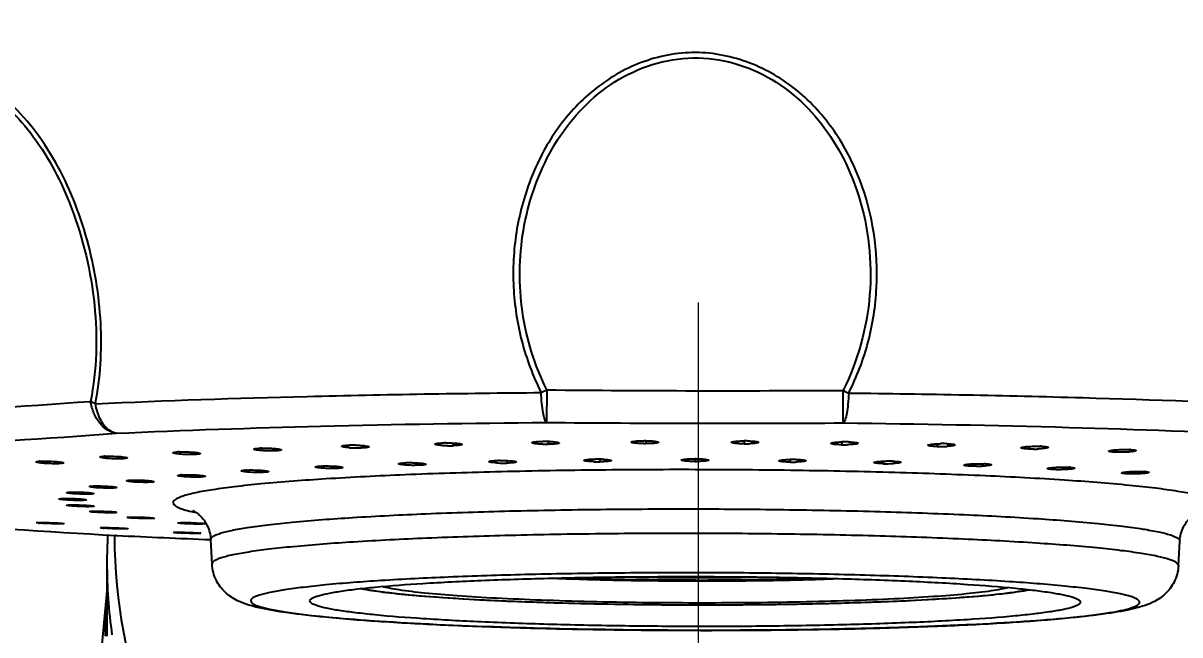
# Model space of a CAD drawing. Extents: x 0 to 1128, y 0 to 827.
# Drawn here: x 230.8 to 260.53, y 566.58 to 582.3 of the extents above; entities that cross this region are included whole.
import ezdxf

# ---------------------------------------------------------------- set-up
doc = ezdxf.new("R2010")
doc.units = 0
doc.header["$LTSCALE"] = 10
doc.header["$MEASUREMENT"] = 0
doc.header["$PDMODE"] = 3
doc.header["$PDSIZE"] = -10
doc.linetypes.add('CENTER2', pattern=[28.575, 19.05, -3.175, 3.175, -3.175])
doc.layers.get('0').update_dxf_attribs({"linetype": 'CONTINUOUS'})
doc.layers.get('DEFPOINTS').update_dxf_attribs({"linetype": 'CONTINUOUS'})
doc.layers.add('Cneter', color=1, linetype='CENTER2', lineweight=13)
doc.layers.add('DEF_LAYER_ASSEM_MEMBER', color=7, linetype='CONTINUOUS')
doc.styles.add('Daelim Dimension', font='')
doc.styles.get('Daelim Dimension').set_extended_font_data('나눔고딕')
doc.dimstyles.new('DEFAULT', dxfattribs={"dimscale": 2, "dimtxt": 2, "dimasz": 2, "dimexe": 0, "dimexo": 2, "dimgap": 1, "dimtad": 1, "dimdec": 0, "dimzin": 9, "dimdsep": 46, "dimtxsty": 'Daelim Dimension', "dimcen": 0.5, "dimclrd": 5, "dimclre": 5, "dimclrt": 256, "dimadec": 1, "dimazin": 0, "dimtfac": 1, "dimtdec": 0, "dimtix": 1, "dimtmove": 0, "dimatfit": 3, "dimfxl": 1, "dimtolj": 1, "dimtzin": 1, "dimlwd": 9, "dimlwe": 9, "dimarcsym": 0})

# ---------------------------------------------------------------- blocks, each defined once
blk = doc.blocks.new('*D2')
at = {"color": 5, "lineweight": 9, "ltscale": 0.5, "transparency": 16777216}
for p, q in [((244.251, 627.328), (150.64, 627.328)), ((150.64, 623.328), (150.64, 342.467)), ((217.481, 338.467), (150.64, 338.467))]:
    blk.add_line(p, q, dxfattribs=at)
at = {"color": 5, "ltscale": 0.5, "transparency": 16777216}
for points in [[(149.974, 623.328), (151.307, 623.328), (150.64, 627.328)], [(149.974, 342.467), (151.307, 342.467), (150.64, 338.467)]]:
    blk.add_solid(points, dxfattribs=at)
at = {"layer": 'DEFPOINTS', "color": 0, "ltscale": 0.5, "transparency": 16777216}
for p in [(248.251, 627.328), (150.64, 338.467), (221.481, 338.467)]:
    blk.add_point(p, dxfattribs=at)
at = {"color": 7, "ltscale": 0.5, "transparency": 16777216, "insert": (143.197, 482.897), "char_height": 10, "attachment_point": 5, "rotation": 90, "style": 'Daelim Dimension'}
blk.add_mtext('\\A1;289', dxfattribs=at)

msp = doc.modelspace()

# ---------------------------------------------------------------- linework, layer by layer
at = {"layer": 'Cneter', "lineweight": 5, "ltscale": 0.5}
msp.add_open_spline([(248.159, 558.124), (248.159, 563.124), (248.159, 575.117)], degree=1, knots=[0, 0, 0.294233, 1, 1], dxfattribs=at)
at = {"layer": 'DEF_LAYER_ASSEM_MEMBER', "color": 9, "linetype": 'Continuous'}
for p, q in [((244.257, 572.872), (244.248, 572.035)), ((243.235, 571.054), (243.232, 570.991)), ((245.621, 571.09), (245.619, 571.024)), ((248.068, 571.101), (248.067, 571.032)), ((250.514, 571.083), (250.516, 571.016)), ((237.009, 570.796), (237.003, 570.753)), ((238.876, 570.905), (238.87, 570.854)), ((240.968, 570.991), (240.963, 570.933)), ((252.901, 571.038), (252.904, 570.975)), ((255.169, 570.968), (255.173, 570.91)), ((257.262, 570.874), (257.268, 570.823)), ((259.131, 570.76), (259.136, 570.717)), ((234.13, 570.518), (234.127, 570.501)), ((235.413, 570.659), (235.41, 570.635)), ((233.19, 570.366), (233.189, 570.356)), ((232.526, 569.75), (232.528, 569.74)), ((233.509, 569.599), (233.511, 569.584)), ((234.849, 569.461), (234.852, 569.44)), ((233.188, 569.131), (233.211, 569.13)), ((233.188, 569.13), (233.211, 569.13)), ((233.211, 569.13), (233.194, 569.13)), ((235.622, 569.024), (235.622, 569.026)), ((260.525, 568.986), (260.525, 568.982)), ((235.654, 568.398), (235.654, 568.396)), ((260.491, 568.354), (260.491, 568.357)), ((247.862, 567.348), (248.076, 567.348)), ((248.076, 567.348), (248.291, 567.347))]:
    msp.add_line(p, q, dxfattribs=at)
at = {"layer": 'DEF_LAYER_ASSEM_MEMBER', "color": 7, "linetype": 'Continuous'}
for p, q in [((237.276, 571.363), (237.27, 571.305)), ((239.492, 571.445), (239.487, 571.38)), ((241.843, 571.506), (241.839, 571.437)), ((244.293, 571.546), (244.29, 571.473)), ((246.801, 571.565), (246.8, 571.49)), ((249.33, 571.559), (249.331, 571.486)), ((251.839, 571.534), (251.841, 571.461)), ((254.289, 571.485), (254.293, 571.416)), ((256.641, 571.416), (256.646, 571.352)), ((233.386, 571.146), (233.38, 571.103)), ((235.23, 571.263), (235.224, 571.212)), ((258.858, 571.328), (258.864, 571.269)), ((231.773, 571.014), (231.768, 570.979)), ((231.921, 570.23), (231.925, 570.234)), ((232.506, 570.386), (232.523, 570.394)), ((232.523, 570.394), (232.531, 570.396)), ((232.621, 570.206), (232.617, 570.202)), ((233.206, 570.363), (233.189, 570.356)), ((231.725, 570.068), (231.725, 570.068)), ((231.924, 569.904), (231.924, 569.905)), ((232.425, 570.044), (232.425, 570.044)), ((232.619, 569.885), (232.623, 569.881)), ((232.518, 569.742), (232.511, 569.746)), ((233.193, 569.729), (233.21, 569.723)), ((233.496, 569.586), (233.473, 569.593)), ((233.511, 569.584), (233.496, 569.586)), ((231.211, 569.468), (231.213, 569.448)), ((232.88, 569.338), (232.883, 569.315)), ((232.972, 569.126), (232.973, 569.149)), ((233.154, 569.111), (233.154, 569.13)), ((233.21, 569.129), (233.194, 569.13)), ((235.654, 568.396), (235.622, 569.024)), ((260.491, 568.354), (260.525, 568.982)), ((232.954, 568.427), (232.954, 566.546)), ((232.954, 567.704), (232.172, 559.345)), ((257.971, 567.416), (257.971, 567.415))]:
    msp.add_line(p, q, dxfattribs=at)
at = {"layer": 'DEF_LAYER_ASSEM_MEMBER', "color": 9, "linetype": 'Continuous'}
for centre, radius, start, end in [((241.225, 579.085), 6.914, 294.6808, 296.0147), ((248.835, 1042.78), 469.93, 269.44183, 269.90603), ((248.835, 1042.779), 469.929, 269.90603, 270.37024), ((254.914, 579.043), 6.891, 243.7995, 245.138), ((215.032, 806.816), 234.892, 272.95759, 274.27296), ((248.836, 1042.923), 470.91, 269.44183, 270.37023), ((215.669, 806.233), 235.13, 272.9569, 274.27365), ((236.189, 574.198), 4.579, 256.63, 257.5242), ((246.814, 814.827), 246.074, 265.57134, 266.82572), ((244.625, 802.712), 233.861, 267.20241, 267.79256), ((246.403, 568.428), 13.449, 180.0047, 187.9176), ((248.305, 705.185), 137.837, 269.99433, 270.32131), ((248.321, 702.253), 134.905, 270.32133, 270.50686), ((248.358, 698.183), 130.835, 270.50645, 270.85194), ((248.45, 691.715), 124.367, 270.85423, 271.03003), ((248.577, 684.687), 117.338, 271.02927, 271.4226), ((248.792, 675.684), 108.332, 271.42736, 271.54899)]:
    msp.add_arc(centre, radius, start, end, dxfattribs=at)
at = {"layer": 'DEF_LAYER_ASSEM_MEMBER', "color": 7, "linetype": 'Continuous'}
for centre, radius, start, end in [((236.985, 569.069), 2.306, 91.4517, 92.2453), ((239.369, 574.016), 2.636, 265.9254, 266.7064), ((239.266, 568.755), 2.698, 90.9203, 91.6412), ((239.399, 574.571), 3.192, 266.7283, 269.1937), ((239.273, 568.214), 3.238, 88.5837, 90.8903), ((239.403, 574.393), 3.015, 269.077, 271.5997), ((241.759, 574.203), 2.767, 266.1795, 267.827), ((241.681, 568.506), 3.005, 90.4288, 91.1039), ((241.777, 574.627), 3.19, 267.7942, 268.6873), ((241.779, 574.648), 3.212, 268.6554, 271.0781), ((244.255, 574.714), 3.241, 268.1926, 270.6104), ((244.193, 568.347), 3.201, 89.9586, 90.6085), ((244.194, 568.358), 3.19, 87.6255, 89.9794), ((246.793, 574.748), 3.258, 269.3252, 270.1325), ((246.764, 568.295), 3.27, 89.4941, 90.1361), ((246.764, 568.359), 3.206, 89.3151, 89.4902), ((249.356, 568.305), 3.256, 89.6774, 90.4756), ((249.349, 574.748), 3.263, 269.6793, 270.4737), ((249.356, 568.355), 3.206, 89.0206, 89.6712), ((249.349, 574.724), 3.239, 270.4699, 271.1247), ((249.355, 574.469), 2.984, 271.1165, 272.0397), ((251.927, 568.287), 3.249, 89.2026, 91.527), ((251.887, 574.706), 3.245, 269.203, 271.5221), ((251.93, 568.521), 3.015, 88.5225, 89.1991), ((254.364, 574.623), 3.208, 268.7333, 271.0612), ((254.438, 568.276), 3.214, 88.7322, 91.1907), ((254.368, 574.527), 3.112, 271.0151, 272.6765), ((254.447, 568.777), 2.713, 87.9811, 88.7041), ((254.388, 574.093), 2.677, 272.6879, 273.3909), ((256.743, 574.597), 3.247, 270.5408, 272.8503), ((256.869, 569.097), 2.326, 87.3716, 88.1677), ((232.964, 569.758), 1.409, 92.7448, 93.8219), ((234.873, 569.415), 1.864, 92.0477, 92.9528), ((243.078, 567.779), 3.279, 90.4859, 91.1049), ((245.54, 567.559), 3.533, 89.8982, 90.4896), ((245.542, 567.652), 3.44, 87.7474, 89.9255), ((248.061, 567.539), 3.562, 89.3151, 89.9041), ((250.583, 567.514), 3.569, 89.3226, 91.0972), ((250.585, 567.722), 3.362, 88.7074, 89.3188), ((259.159, 569.449), 1.889, 86.6579, 87.5652), ((231.286, 570.061), 0.979, 93.6006, 94.954), ((236.611, 569.179), 1.634, 92.6308, 93.5877), ((238.56, 568.657), 2.259, 91.8045, 92.585), ((240.734, 568.165), 2.833, 91.1085, 91.7861), ((240.744, 567.533), 3.466, 88.9353, 91.0831), ((243.146, 574.013), 3.023, 266.6027, 268.1146), ((243.163, 574.473), 3.484, 268.0844, 268.8947), ((243.165, 574.494), 3.504, 268.8654, 271.0828), ((245.589, 574.553), 3.529, 268.2832, 270.4991), ((248.073, 574.578), 3.546, 269.9092, 270.5255), ((250.558, 574.584), 3.568, 269.3232, 271.094), ((250.562, 574.39), 3.375, 271.0904, 271.4411), ((252.982, 574.474), 3.5, 268.7286, 270.8563), ((253.042, 567.535), 3.507, 88.7277, 90.985), ((252.986, 574.372), 3.398, 270.8141, 272.3315), ((253.053, 568.081), 2.961, 88.0412, 88.704), ((253.004, 573.9), 2.926, 272.3417, 272.9858), ((255.285, 574.498), 3.59, 270.2314, 272.324), ((255.408, 568.56), 2.415, 87.2698, 88.024), ((257.592, 569.086), 1.799, 86.3184, 87.2275), ((259.552, 569.579), 1.195, 85.0504, 86.2306), ((233.572, 569.996), 0.554, 95.1578, 97.0644), ((234.933, 569.648), 1.041, 93.685, 94.9581), ((232.581, 570.061), 0.338, 97.6359, 98.4569), ((246.777, 814.688), 245.933, 265.57755, 266.83264), ((231.342, 570.871), 1.429, 264.0392, 264.8436), ((233.069, 571.951), 2.643, 265.4613, 265.9756), ((234.965, 570.692), 1.256, 263.9323, 264.8476), ((246.527, 568.426), 13.573, 177.0447, 179.9981), ((244.646, 803.507), 234.656, 267.20668, 267.79507), ((235.033, 573.547), 4.358, 266.4913, 266.8465), ((248.193, 654.876), 86.83, 268.78092, 269.92232), ((248.221, 654.265), 86.204, 269.90296, 270.55892), ((248.227, 656.83), 88.783, 269.90244, 271.01534), ((246.29, 566.544), 13.386, 175.4399, 180.0141)]:
    msp.add_arc(centre, radius, start, end, dxfattribs=at)
at = {"layer": 'DEF_LAYER_ASSEM_MEMBER', "color": 9, "linetype": 'Continuous'}
for points, start_tangent, end_tangent in [([(248.078, 581.539), (247.368, 581.475), (246.682, 581.281), (246.04, 580.974), (245.457, 580.568), (244.498, 579.529), (243.842, 578.281), (243.624, 577.61), (243.477, 576.921), (243.403, 575.515), (243.615, 574.123), (244.111, 572.803)], (-0.999722, 0.023596), (0.443243, -0.896401)), ([(252.018, 572.791), (252.517, 574.108), (252.73, 575.499), (252.303, 578.266), (251.647, 579.514), (250.696, 580.559), (250.113, 580.965), (249.471, 581.271), (248.787, 581.469), (248.078, 581.539)], (0.448172, 0.893947), (-0.999775, -0.0212)), ([(244.257, 572.872), (243.634, 574.874), (243.657, 576.968), (244.333, 578.953), (245.681, 580.56), (246.595, 581.095), (247.618, 581.375), (248.679, 581.352), (249.69, 581.033), (250.583, 580.464), (251.318, 579.706), (252.276, 577.841)], (-0.447301, 0.894384), (0.296785, -0.954944)), ([(232.656, 572.515), (232.788, 573.53), (232.793, 574.59), (232.442, 576.731), (232.093, 577.762), (231.629, 578.726), (231.056, 579.587), (230.384, 580.298), (229.632, 580.794), (228.845, 581.034), (228.454, 581.042), (228.077, 580.969), (227.391, 580.606), (226.827, 579.996), (226.404, 579.2), (225.989, 577.259)], (0.201588, 0.97947), (-0.069997, -0.997547)), ([(227.152, 572.237), (226.398, 574.201), (226.086, 576.289), (226.106, 577.316), (226.252, 578.296), (226.532, 579.193), (226.953, 579.96), (227.515, 580.535), (228.194, 580.861), (228.565, 580.913), (228.947, 580.887), (229.711, 580.616), (230.431, 580.091), (231.069, 579.37), (231.607, 578.509), (232.038, 577.556)], (-0.464306, 0.885675), (0.357896, -0.933761)), ([(252.276, 577.841), (252.554, 575.312), (251.872, 572.86)], (0.296785, -0.954944), (-0.450098, -0.892979)), ([(232.038, 577.556), (232.631, 575.051), (232.533, 572.577)], (0.357896, -0.933761), (-0.192035, -0.981388)), ([(251.879, 572.022), (251.876, 572.295), (251.872, 572.86)], (-0.022507, 0.999747), (-0.006758, 0.999977)), ([(232.656, 572.515), (232.624, 572.53), (232.533, 572.577)], (-0.911118, 0.412145), (-0.870209, 0.492683)), ([(233.191, 571.756), (232.967, 571.839), (232.77, 572.018), (232.62, 572.272), (232.533, 572.577)], (-0.990529, 0.137305), (-0.160042, 0.98711)), ([(232.656, 572.515), (238.097, 572.704), (244.111, 572.803)], (0.998947, 0.045873), (0.999966, 0.008304)), ([(244.248, 572.035), (244.225, 572.064), (244.203, 572.117), (244.163, 572.283), (244.131, 572.52), (244.112, 572.803)], (-0.794453, 0.607326), (-0.043141, 0.999069)), ([(252.017, 572.79), (251.997, 572.507), (251.965, 572.27), (251.924, 572.104), (251.902, 572.052), (251.879, 572.022)], (-0.046148, -0.998935), (-0.794179, -0.607684)), ([(252.018, 572.791), (258.034, 572.672), (263.477, 572.464)], (0.999933, -0.011582), (0.998793, -0.049108)), ([(233.191, 571.756), (233.014, 571.835), (232.79, 572.108), (232.656, 572.515)], (-0.984566, 0.175016), (-0.170712, 0.985321)), ([(233.191, 571.756), (238.443, 571.939), (244.248, 572.035)], (0.998947, 0.045873), (0.999965, 0.008307)), ([(251.879, 572.022), (257.686, 571.908), (262.94, 571.708)], (0.999933, -0.011585), (0.998793, -0.049108)), ([(261.497, 569.929), (261.432, 570.015), (261.351, 570.057), (261.238, 570.099), (261.094, 570.141), (260.918, 570.183), (260.473, 570.264), (259.909, 570.342), (259.232, 570.416), (257.561, 570.551), (255.527, 570.662), (253.205, 570.746), (250.687, 570.8), (248.068, 570.821), (245.45, 570.809), (242.932, 570.763), (240.612, 570.687), (238.579, 570.582), (236.911, 570.453), (236.234, 570.381), (235.672, 570.304), (235.229, 570.225), (235.053, 570.184), (234.909, 570.143), (234.797, 570.101), (234.717, 570.058), (234.653, 569.973)], (-0.007554, 0.999971), (0.007554, -0.999971)), ([(234.653, 569.973), (234.683, 569.915), (234.773, 569.857), (234.922, 569.8), (235.13, 569.743)], (0.007554, -0.999971), (0.97284, -0.231477)), ([(235.622, 569.026), (235.681, 569.105), (235.756, 569.145), (235.86, 569.183), (235.993, 569.222), (236.156, 569.26), (236.567, 569.334), (237.089, 569.404), (237.717, 569.471), (239.264, 569.591), (241.151, 569.688), (243.303, 569.759), (245.638, 569.801), (248.067, 569.813), (250.497, 569.793), (252.833, 569.744), (254.986, 569.665), (256.874, 569.562), (258.423, 569.437), (259.052, 569.368), (259.575, 569.296), (259.987, 569.221), (260.285, 569.143), (260.389, 569.104), (260.464, 569.065), (260.525, 568.986)], (-0.007554, 0.999971), (0.007554, -0.999971)), ([(246.11, 555.147), (241.025, 556.709), (236.848, 559.848), (234.108, 564.165), (233.154, 569.111)], (-0.991761, 0.128103), (-0.000012, 1)), ([(260.491, 568.357), (260.431, 568.436), (260.356, 568.475), (260.251, 568.515), (259.954, 568.592), (259.543, 568.667), (259.022, 568.739), (258.395, 568.808), (256.849, 568.932), (254.967, 569.035), (252.819, 569.113), (250.489, 569.163), (248.066, 569.182), (245.644, 569.171), (243.314, 569.129), (241.168, 569.058), (239.287, 568.961), (237.743, 568.841), (237.117, 568.775), (236.597, 568.704), (236.187, 568.631), (236.024, 568.593), (235.891, 568.554), (235.787, 568.516), (235.713, 568.477), (235.654, 568.398)], (-0.007554, 0.999971), (0.007554, -0.999971)), ([(263.154, 569.064), (262.183, 564.121), (259.428, 559.814), (255.241, 556.688), (250.152, 555.141)], (-0.003584, -0.999994), (-0.992132, -0.125198)), ([(248.076, 568.172), (245.846, 568.161), (243.703, 568.123), (241.727, 568.058), (239.995, 567.969), (238.574, 567.859), (237.998, 567.797), (237.519, 567.732), (237.141, 567.665), (236.869, 567.595), (236.774, 567.559), (236.705, 567.523), (236.651, 567.451)], (-0.999999, 0.001699), (0.007554, -0.999971)), ([(259.491, 567.413), (259.435, 567.486), (259.366, 567.522), (259.27, 567.558), (258.998, 567.629), (258.62, 567.698), (258.141, 567.764), (257.565, 567.827), (256.146, 567.942), (254.416, 568.036), (252.443, 568.108), (250.302, 568.154), (248.076, 568.172)], (-0.007554, 0.999971), (-0.999999, 0.001699)), ([(239.496, 567.768), (239.813, 567.713), (240.212, 567.66), (241.242, 567.562)], (0.979724, -0.200354), (0.99704, -0.076888)), ([(241.242, 567.562), (242.611, 567.476), (244.219, 567.41), (247.862, 567.348)], (0.99704, -0.076888), (0.999995, -0.003185)), ([(251.72, 567.391), (253.365, 567.45), (254.774, 567.53), (255.885, 567.628), (256.313, 567.682), (256.649, 567.739)], (0.999634, 0.027038), (0.980284, 0.197592)), ([(236.651, 567.451), (236.706, 567.378), (236.775, 567.342), (236.871, 567.306), (237.144, 567.235), (237.522, 567.166), (238.002, 567.1), (238.579, 567.036), (240, 566.922), (241.731, 566.827), (243.706, 566.755), (245.848, 566.71), (248.076, 566.692), (250.304, 566.703), (252.446, 566.741), (254.42, 566.806), (256.15, 566.895), (257.569, 567.005), (258.145, 567.067), (258.624, 567.131), (259.001, 567.199), (259.272, 567.269), (259.368, 567.305), (259.436, 567.341), (259.491, 567.413)], (0.007554, -0.999971), (-0.007554, 0.999971)), ([(263.226, 566.576), (262.725, 564.36), (261.858, 562.247), (260.646, 560.289), (259.12, 558.536), (255.286, 555.813), (250.739, 554.352)], (-0.137825, -0.990457), (-0.987104, -0.160083))]:
    msp.add_spline(points, degree=3, dxfattribs=dict(at, start_tangent=start_tangent, end_tangent=end_tangent))
at = {"layer": 'DEF_LAYER_ASSEM_MEMBER', "color": 7, "linetype": 'Continuous'}
for points, start_tangent, end_tangent in [([(236.733, 571.347), (236.742, 571.356), (236.774, 571.363), (236.826, 571.369), (236.895, 571.373)], (-0.169804, 0.985478), (0.999219, 0.039526)), ([(236.886, 571.315), (236.823, 571.322), (236.775, 571.33), (236.744, 571.338), (236.733, 571.347)], (-0.99575, 0.092102), (-0.169804, 0.985478)), ([(236.927, 571.374), (236.989, 571.375), (237.185, 571.37)], (0.999676, 0.025449), (0.998475, -0.055204)), ([(237.185, 571.37), (237.286, 571.363), (237.366, 571.353), (237.416, 571.342), (237.432, 571.33)], (0.998475, -0.055204), (-0.179454, -0.983766)), ([(238.988, 571.422), (239, 571.432), (239.041, 571.441), (239.105, 571.447), (239.189, 571.451)], (-0.167929, 0.985799), (0.999582, 0.028903)), ([(239.181, 571.387), (239.103, 571.394), (239.042, 571.402), (239.003, 571.412), (238.988, 571.422)], (-0.997462, 0.071202), (-0.167929, 0.985799)), ([(239.353, 571.451), (239.484, 571.446), (239.593, 571.435), (239.664, 571.422), (239.683, 571.415), (239.688, 571.408)], (0.999709, -0.024142), (-0.179516, -0.983755)), ([(239.688, 571.408), (239.673, 571.399), (239.632, 571.39), (239.568, 571.384), (239.487, 571.38)], (-0.179516, -0.983755), (-0.999581, -0.028946)), ([(241.381, 571.478), (241.397, 571.489), (241.446, 571.499), (241.524, 571.506), (241.623, 571.51)], (-0.177351, 0.984148), (0.999811, 0.019467)), ([(241.574, 571.443), (241.496, 571.449), (241.435, 571.458), (241.396, 571.468), (241.381, 571.478)], (-0.997735, 0.067265), (-0.177351, 0.984148)), ([(241.658, 571.51), (241.724, 571.51), (241.914, 571.502)], (0.999972, 0.007493), (0.996884, -0.078879)), ([(242.081, 571.467), (242.062, 571.456), (242.012, 571.447), (241.935, 571.44), (241.839, 571.437)], (-0.172218, -0.985059), (-0.99981, -0.019506)), ([(241.914, 571.502), (241.984, 571.495), (242.038, 571.486), (242.071, 571.477), (242.081, 571.467)], (0.996884, -0.078879), (-0.172218, -0.985059)), ([(243.874, 571.513), (243.893, 571.526), (243.952, 571.537), (244.045, 571.544), (244.159, 571.548)], (-0.172303, 0.985044), (0.999942, 0.010772)), ([(244.153, 571.475), (244.044, 571.48), (243.955, 571.489), (243.896, 571.501), (243.88, 571.507), (243.874, 571.513)], (-0.999502, 0.031568), (-0.172303, 0.985044)), ([(244.574, 571.507), (244.568, 571.5), (244.552, 571.494), (244.492, 571.484), (244.401, 571.477), (244.29, 571.473)], (-0.177677, -0.984089), (-0.999942, -0.01081)), ([(244.326, 571.545), (244.427, 571.539), (244.507, 571.53), (244.558, 571.519), (244.574, 571.507)], (0.999125, -0.041829), (-0.177677, -0.984089)), ([(246.428, 571.528), (246.433, 571.535), (246.451, 571.542), (246.521, 571.554), (246.628, 571.562), (246.756, 571.565)], (-0.168368, 0.985724), (0.999997, 0.002487)), ([(246.754, 571.49), (246.629, 571.494), (246.525, 571.503), (246.484, 571.508), (246.454, 571.514), (246.435, 571.521), (246.428, 571.528)], (-0.999931, 0.011743), (-0.168368, 0.985724)), ([(247.128, 571.525), (247.121, 571.518), (247.102, 571.512), (247.071, 571.506), (247.031, 571.5), (246.926, 571.493), (246.8, 571.49)], (-0.178351, -0.983967), (-0.999997, -0.002524)), ([(246.803, 571.565), (246.93, 571.56), (247.037, 571.551), (247.106, 571.539), (247.123, 571.532), (247.128, 571.525)], (0.999929, -0.011952), (-0.178351, -0.983967)), ([(249.003, 571.522), (249.008, 571.529), (249.025, 571.536), (249.095, 571.548), (249.201, 571.557), (249.329, 571.56)], (-0.176709, 0.984263), (0.999966, 0.008266)), ([(249.331, 571.486), (249.205, 571.489), (249.1, 571.497), (249.059, 571.502), (249.029, 571.508), (249.01, 571.515), (249.003, 571.522)], (-0.999983, 0.005804), (-0.176709, 0.984263)), ([(249.411, 571.56), (249.527, 571.556), (249.622, 571.547), (249.683, 571.536), (249.698, 571.529), (249.703, 571.523)], (0.999852, -0.017199), (-0.172397, -0.985027)), ([(249.703, 571.523), (249.684, 571.511), (249.634, 571.501), (249.557, 571.493), (249.461, 571.488)], (-0.172397, -0.985027), (-0.99936, -0.035772)), ([(251.557, 571.495), (251.576, 571.508), (251.635, 571.52), (251.727, 571.529), (251.841, 571.534)], (-0.172991, 0.984923), (0.999645, 0.026625)), ([(251.841, 571.461), (251.73, 571.465), (251.639, 571.472), (251.579, 571.483), (251.563, 571.489), (251.557, 571.495)], (-0.999901, 0.014087), (-0.172991, 0.984923)), ([(252.257, 571.499), (252.251, 571.493), (252.235, 571.487), (252.175, 571.476), (252.084, 571.467), (251.973, 571.462)], (-0.177953, -0.984039), (-0.999647, -0.02657)), ([(252.008, 571.534), (252.109, 571.53), (252.19, 571.522), (252.241, 571.511), (252.257, 571.499)], (0.999664, -0.025934), (-0.177953, -0.984039)), ([(254.051, 571.448), (254.056, 571.455), (254.073, 571.462), (254.141, 571.474), (254.245, 571.484), (254.371, 571.489)], (-0.168461, 0.985708), (0.999794, 0.020282)), ([(254.293, 571.416), (254.196, 571.42), (254.119, 571.427), (254.069, 571.437), (254.051, 571.448)], (-0.999741, 0.022778), (-0.168461, 0.985708)), ([(254.543, 571.488), (254.629, 571.483), (254.696, 571.476), (254.738, 571.466), (254.751, 571.456)], (0.999372, -0.035433), (-0.178093, -0.984014)), ([(254.751, 571.456), (254.735, 571.445), (254.693, 571.436), (254.629, 571.427), (254.546, 571.421)], (-0.178093, -0.984014), (-0.998241, -0.059278)), ([(256.445, 571.381), (256.451, 571.388), (256.471, 571.396), (256.505, 571.403), (256.55, 571.409), (256.669, 571.419), (256.809, 571.423)], (-0.177557, 0.984111), (0.999927, 0.012085)), ([(256.646, 571.352), (256.565, 571.356), (256.501, 571.363), (256.46, 571.371), (256.445, 571.381)], (-0.999481, 0.032208), (-0.177557, 0.984111)), ([(256.773, 571.351), (256.74, 571.351), (256.646, 571.352)], (-0.999951, -0.009892), (-0.999488, 0.032002)), ([(256.809, 571.423), (256.844, 571.424), (256.944, 571.422)], (0.999927, 0.012085), (0.999486, -0.032045)), ([(257.145, 571.392), (257.14, 571.387), (257.126, 571.381), (257.076, 571.37), (257, 571.361), (256.904, 571.355)], (-0.170612, -0.985338), (-0.99874, -0.050184)), ([(256.976, 571.421), (257.047, 571.416), (257.101, 571.41), (257.135, 571.401), (257.145, 571.392)], (0.998935, -0.046138), (-0.170612, -0.985338)), ([(232.775, 571.144), (232.78, 571.15), (232.798, 571.156), (232.87, 571.164)], (-0.174453, 0.984666), (0.997731, 0.067333)), ([(232.808, 571.13), (232.784, 571.137), (232.775, 571.144)], (-0.973792, 0.22744), (-0.174453, 0.984666)), ([(233.007, 571.106), (232.944, 571.111), (232.808, 571.13)], (-0.997818, 0.066026), (-0.973792, 0.22744)), ([(232.896, 571.166), (232.98, 571.168), (233.27, 571.159)], (0.998836, 0.048235), (0.997181, -0.075028)), ([(233.38, 571.103), (233.301, 571.099), (233.007, 571.106)], (-0.997748, -0.067076), (-0.997818, 0.066026)), ([(233.27, 571.159), (233.355, 571.151), (233.421, 571.141), (233.462, 571.131), (233.475, 571.121)], (0.997181, -0.075028), (-0.173608, -0.984815)), ([(233.475, 571.121), (233.468, 571.116), (233.449, 571.11), (233.419, 571.106), (233.38, 571.103)], (-0.173608, -0.984815), (-0.997726, -0.067402)), ([(234.651, 571.254), (234.658, 571.261), (234.683, 571.268), (234.723, 571.273), (234.777, 571.277)], (-0.178503, 0.983939), (0.998648, 0.051989)), ([(234.735, 571.23), (234.673, 571.242), (234.657, 571.248), (234.651, 571.254)], (-0.99003, 0.140856), (-0.178503, 0.983939)), ([(234.97, 571.211), (234.904, 571.214), (234.735, 571.23)], (-0.999308, 0.037204), (-0.99003, 0.140856)), ([(234.807, 571.278), (234.865, 571.28), (235.061, 571.276)], (0.999354, 0.035936), (0.998959, -0.045617)), ([(235.224, 571.212), (235.167, 571.21), (234.97, 571.211)], (-0.998659, -0.051777), (-0.999308, 0.037204)), ([(235.061, 571.276), (235.176, 571.269), (235.27, 571.258), (235.331, 571.246), (235.346, 571.24), (235.35, 571.234)], (0.998959, -0.045617), (-0.170874, -0.985293)), ([(235.35, 571.234), (235.341, 571.227), (235.316, 571.221), (235.276, 571.216), (235.224, 571.212)], (-0.170874, -0.985293), (-0.998645, -0.052045)), ([(237.009, 571.306), (236.976, 571.308), (236.886, 571.315)], (-0.998937, 0.046095), (-0.99575, 0.092102)), ([(237.27, 571.305), (237.21, 571.303), (237.009, 571.306)], (-0.999226, -0.039344), (-0.998937, 0.046095)), ([(237.432, 571.33), (237.42, 571.322), (237.388, 571.314), (237.337, 571.309), (237.27, 571.305)], (-0.179454, -0.983766), (-0.999217, -0.039575)), ([(242.773, 571.027), (242.789, 571.038), (242.838, 571.047), (242.917, 571.053), (243.015, 571.057)], (-0.17774, 0.984078), (0.999811, 0.019427)), ([(243.051, 571.058), (243.117, 571.058), (243.307, 571.05)], (0.999964, 0.008517), (0.997488, -0.070832)), ([(243.307, 571.05), (243.377, 571.044), (243.43, 571.036), (243.463, 571.028), (243.473, 571.019)], (0.997488, -0.070832), (-0.171877, -0.985118)), ([(245.214, 571.06), (245.219, 571.066), (245.235, 571.071), (245.296, 571.082), (245.392, 571.089), (245.51, 571.092)], (-0.170431, 0.98537), (0.999963, 0.008637)), ([(245.483, 571.025), (245.377, 571.03), (245.292, 571.038), (245.235, 571.048), (245.22, 571.054), (245.214, 571.06)], (-0.999547, 0.030102), (-0.170431, 0.98537)), ([(245.914, 571.055), (245.908, 571.049), (245.891, 571.043), (245.864, 571.038), (245.829, 571.034), (245.734, 571.027), (245.619, 571.024)], (-0.179367, -0.983782), (-0.999962, -0.008672)), ([(245.677, 571.089), (245.774, 571.084), (245.851, 571.075), (245.899, 571.066), (245.914, 571.055)], (0.999208, -0.039794), (-0.179367, -0.983782)), ([(247.717, 571.066), (247.723, 571.073), (247.742, 571.08), (247.774, 571.086), (247.818, 571.091), (247.932, 571.098), (248.067, 571.101)], (-0.171982, 0.9851), (0.999999, -0.001625)), ([(248.067, 571.032), (247.935, 571.035), (247.822, 571.042), (247.778, 571.048), (247.746, 571.054), (247.725, 571.06), (247.717, 571.066)], (-0.999999, 0.001689), (-0.171982, 0.9851)), ([(248.104, 571.1), (248.228, 571.097), (248.329, 571.089), (248.396, 571.078), (248.412, 571.072), (248.417, 571.065)], (0.999928, -0.012004), (-0.172819, -0.984954)), ([(248.417, 571.065), (248.41, 571.059), (248.393, 571.053), (248.364, 571.048), (248.326, 571.043), (248.226, 571.036), (248.106, 571.032)], (-0.172819, -0.984954), (-0.999958, -0.009165)), ([(250.22, 571.048), (250.225, 571.054), (250.24, 571.06), (250.302, 571.071), (250.397, 571.079), (250.515, 571.083)], (-0.175073, 0.984556), (0.999818, 0.019088)), ([(250.92, 571.05), (250.914, 571.045), (250.899, 571.039), (250.842, 571.029), (250.754, 571.021), (250.647, 571.017)], (-0.176541, -0.984293), (-0.999683, -0.025176)), ([(250.661, 571.083), (250.766, 571.079), (250.85, 571.071), (250.903, 571.061), (250.92, 571.05)], (0.999743, -0.022655), (-0.176541, -0.984293)), ([(258.701, 571.295), (258.705, 571.301), (258.719, 571.307), (258.775, 571.319), (258.862, 571.329), (258.971, 571.336)], (-0.174764, 0.98461), (0.999003, 0.044635)), ([(258.864, 571.269), (258.797, 571.273), (258.746, 571.279), (258.714, 571.287), (258.701, 571.295)], (-0.999083, 0.042821), (-0.174764, 0.98461)), ([(259.118, 571.27), (259.052, 571.268), (258.864, 571.269)], (-0.999179, -0.04052), (-0.999093, 0.042591)), ([(258.971, 571.336), (259.04, 571.338), (259.239, 571.337)], (0.999003, 0.044635), (0.999091, -0.042639)), ([(259.241, 571.277), (259.212, 571.275), (259.118, 571.27)], (-0.996352, -0.085338), (-0.999179, -0.04052)), ([(259.401, 571.31), (259.389, 571.301), (259.357, 571.292), (259.307, 571.284), (259.241, 571.277)], (-0.177606, -0.984102), (-0.996352, -0.085338)), ([(259.269, 571.335), (259.325, 571.331), (259.368, 571.325), (259.394, 571.318), (259.401, 571.31)], (0.998276, -0.058687), (-0.177606, -0.984102)), ([(231.135, 571.02), (231.151, 571.029), (231.202, 571.036)], (-0.173238, 0.98488), (0.996175, 0.087384)), ([(231.14, 571.015), (231.136, 571.017), (231.135, 571.02)], (-0.87081, 0.491619), (-0.173238, 0.98488)), ([(231.284, 570.989), (231.189, 571.001), (231.14, 571.015)], (-0.995163, 0.098234), (-0.87081, 0.491619)), ([(231.225, 571.038), (231.301, 571.041), (231.589, 571.034)], (0.997988, 0.063404), (0.997969, -0.063704)), ([(231.409, 570.98), (231.376, 570.982), (231.284, 570.989)], (-0.998443, 0.055775), (-0.995163, 0.098234)), ([(231.667, 570.974), (231.607, 570.974), (231.409, 570.98)], (-0.999818, -0.019083), (-0.998443, 0.055775)), ([(231.589, 571.034), (231.689, 571.026), (231.768, 571.016), (231.818, 571.005), (231.831, 571), (231.835, 570.994)], (0.997969, -0.063704), (-0.175171, -0.984538)), ([(231.768, 570.979), (231.746, 570.977), (231.667, 570.974)], (-0.996204, -0.087052), (-0.999818, -0.019083)), ([(231.835, 570.994), (231.83, 570.99), (231.817, 570.986), (231.768, 570.979)], (-0.175171, -0.984538), (-0.996167, -0.087473)), ([(236.406, 570.79), (236.412, 570.796), (236.432, 570.801), (236.464, 570.806), (236.508, 570.809)], (-0.177138, 0.984186), (0.998008, 0.063083)), ([(236.435, 570.777), (236.414, 570.783), (236.406, 570.79)], (-0.974656, 0.223709), (-0.177138, 0.984186)), ([(236.628, 570.756), (236.567, 570.76), (236.435, 570.777)], (-0.998229, 0.059486), (-0.974656, 0.223709)), ([(236.536, 570.811), (236.621, 570.813), (236.911, 570.805)], (0.998931, 0.04623), (0.997645, -0.068594)), ([(237.003, 570.753), (236.922, 570.75), (236.628, 570.756)], (-0.998015, -0.062969), (-0.998229, 0.059486)), ([(236.911, 570.805), (236.992, 570.798), (237.055, 570.79), (237.094, 570.781), (237.106, 570.772)], (0.997645, -0.068594), (-0.170524, -0.985354)), ([(237.106, 570.772), (237.098, 570.766), (237.078, 570.761), (237.046, 570.757), (237.003, 570.753)], (-0.170524, -0.985354), (-0.998004, -0.063144)), ([(238.314, 570.891), (238.323, 570.898), (238.351, 570.905), (238.397, 570.91), (238.459, 570.914)], (-0.17489, 0.984588), (0.998968, 0.045424)), ([(238.385, 570.87), (238.333, 570.88), (238.32, 570.886), (238.314, 570.891)], (-0.990084, 0.140474), (-0.17489, 0.984588)), ([(238.612, 570.853), (238.547, 570.856), (238.385, 570.87)], (-0.999393, 0.034829), (-0.990084, 0.140474)), ([(238.489, 570.915), (238.55, 570.917), (238.746, 570.913)], (0.999498, 0.03167), (0.999068, -0.043153)), ([(238.87, 570.854), (238.812, 570.852), (238.612, 570.853)], (-0.998972, -0.045334), (-0.999393, 0.034829)), ([(238.746, 570.913), (238.854, 570.907), (238.941, 570.898), (238.996, 570.887), (239.01, 570.881), (239.014, 570.876)], (0.999068, -0.043153), (-0.175134, -0.984545)), ([(239.014, 570.876), (239.004, 570.869), (238.975, 570.863), (238.929, 570.857), (238.87, 570.854)], (-0.175134, -0.984545), (-0.998966, -0.045472)), ([(240.454, 570.971), (240.466, 570.98), (240.504, 570.987), (240.566, 570.994), (240.645, 570.997)], (-0.16607, 0.986114), (0.999507, 0.031383)), ([(240.582, 570.944), (240.529, 570.95), (240.489, 570.956), (240.464, 570.963), (240.454, 570.971)], (-0.995604, 0.093662), (-0.16607, 0.986114)), ([(240.832, 570.932), (240.765, 570.933), (240.582, 570.944)], (-0.999958, 0.009151), (-0.995604, 0.093662)), ([(240.809, 570.998), (240.943, 570.993), (241.055, 570.984), (241.098, 570.978), (241.13, 570.972), (241.149, 570.966), (241.154, 570.959)], (0.999841, -0.01783), (-0.181559, -0.98338)), ([(240.963, 570.933), (240.932, 570.933), (240.832, 570.932)], (-0.99951, -0.031306), (-0.999958, 0.009151)), ([(241.154, 570.959), (241.14, 570.95), (241.101, 570.943), (241.041, 570.937), (240.963, 570.933)], (-0.181559, -0.98338), (-0.999506, -0.031424)), ([(242.967, 570.996), (242.889, 571.002), (242.827, 571.009), (242.788, 571.018), (242.773, 571.027)], (-0.998208, 0.059842), (-0.17774, 0.984078)), ([(243.473, 571.019), (243.468, 571.014), (243.455, 571.009), (243.405, 571), (243.328, 570.994), (243.232, 570.991)], (-0.171877, -0.985118), (-0.999811, -0.019464)), ([(250.516, 571.016), (250.401, 571.019), (250.306, 571.026), (250.27, 571.031), (250.244, 571.036), (250.227, 571.042), (250.22, 571.048)], (-0.999929, 0.01195), (-0.175073, 0.984556)), ([(252.662, 571.004), (252.667, 571.01), (252.684, 571.017), (252.752, 571.028), (252.856, 571.036), (252.982, 571.041)], (-0.168004, 0.985786), (0.99986, 0.016731)), ([(252.904, 570.975), (252.808, 570.979), (252.731, 570.985), (252.68, 570.994), (252.667, 570.999), (252.662, 571.004)], (-0.999742, 0.022735), (-0.168004, 0.985786)), ([(253.154, 571.04), (253.24, 571.035), (253.307, 571.028), (253.349, 571.02), (253.362, 571.01)], (0.99941, -0.034337), (-0.177945, -0.98404)), ([(253.362, 571.01), (253.346, 571.001), (253.305, 570.992), (253.24, 570.984), (253.157, 570.978)], (-0.177945, -0.98404), (-0.998636, -0.052208)), ([(254.982, 570.936), (254.988, 570.943), (255.009, 570.95), (255.044, 570.957), (255.091, 570.962), (255.214, 570.971), (255.357, 570.975)], (-0.178732, 0.983898), (0.999979, 0.006522)), ([(255.173, 570.91), (255.096, 570.914), (255.035, 570.92), (254.996, 570.928), (254.982, 570.936)], (-0.999398, 0.034682), (-0.178732, 0.983898)), ([(255.299, 570.908), (255.266, 570.908), (255.173, 570.91)], (-0.999991, -0.004337), (-0.999402, 0.034565)), ([(255.357, 570.975), (255.392, 570.975), (255.491, 570.973)], (0.999979, 0.006522), (0.999401, -0.034606)), ([(255.682, 570.946), (255.677, 570.94), (255.663, 570.935), (255.61, 570.925), (255.53, 570.917), (255.43, 570.911)], (-0.171202, -0.985236), (-0.999165, -0.04085)), ([(255.523, 570.972), (255.59, 570.967), (255.641, 570.961), (255.672, 570.954), (255.682, 570.946)], (0.998853, -0.047876), (-0.171202, -0.985236)), ([(257.123, 570.846), (257.128, 570.852), (257.143, 570.858), (257.204, 570.869), (257.298, 570.878), (257.414, 570.884)], (-0.170166, 0.985415), (0.999442, 0.033406)), ([(257.268, 570.823), (257.208, 570.827), (257.163, 570.833), (257.134, 570.839), (257.123, 570.846)], (-0.998813, 0.048708), (-0.170166, 0.985415)), ([(257.518, 570.822), (257.452, 570.821), (257.268, 570.823)], (-0.999566, -0.029463), (-0.99882, 0.04857)), ([(257.414, 570.884), (257.484, 570.885), (257.679, 570.883)], (0.999442, 0.033406), (0.998817, -0.048618)), ([(257.643, 570.828), (257.613, 570.826), (257.518, 570.822)], (-0.99766, -0.068367), (-0.999566, -0.029463)), ([(257.823, 570.859), (257.81, 570.85), (257.773, 570.842), (257.717, 570.834), (257.643, 570.828)], (-0.181791, -0.983337), (-0.99766, -0.068367)), ([(257.708, 570.881), (257.757, 570.877), (257.794, 570.872), (257.817, 570.865), (257.823, 570.859)], (0.997911, -0.064601), (-0.181791, -0.983337)), ([(259.033, 570.736), (259.047, 570.745), (259.089, 570.755), (259.157, 570.763), (259.245, 570.77)], (-0.169061, 0.985606), (0.998221, 0.059629)), ([(259.245, 570.77), (259.345, 570.774), (259.631, 570.771)], (0.998221, 0.059629), (0.997805, -0.066227)), ([(259.655, 570.77), (259.714, 570.762), (259.729, 570.757), (259.733, 570.751)], (0.996213, -0.086941), (-0.17582, -0.984422)), ([(233.466, 570.534), (233.475, 570.541), (233.504, 570.546)], (-0.172941, 0.984932), (0.992192, 0.124717)), ([(233.484, 570.525), (233.471, 570.53), (233.466, 570.534)], (-0.966214, 0.257742), (-0.172941, 0.984932)), ([(233.663, 570.503), (233.553, 570.514), (233.484, 570.525)], (-0.997574, 0.069613), (-0.966214, 0.257742)), ([(233.522, 570.548), (233.541, 570.55), (233.613, 570.553)], (0.995828, 0.091254), (0.999678, 0.025366)), ([(233.613, 570.553), (233.702, 570.554), (233.991, 570.542)], (0.999678, 0.025366), (0.997005, -0.077337)), ([(234.043, 570.496), (233.957, 570.494), (233.663, 570.503)], (-0.999309, -0.037168), (-0.997574, 0.069613)), ([(233.991, 570.542), (234.091, 570.532), (234.151, 570.521)], (0.997005, -0.077337), (0.95673, -0.290978)), ([(234.127, 570.501), (234.11, 570.5), (234.043, 570.496)], (-0.992223, -0.124473), (-0.999309, -0.037168)), ([(234.165, 570.513), (234.155, 570.507), (234.127, 570.501)], (-0.176002, -0.98439), (-0.992176, -0.12485)), ([(234.151, 570.521), (234.158, 570.519), (234.165, 570.513)], (0.95673, -0.290978), (-0.176002, -0.98439)), ([(234.776, 570.67), (234.78, 570.675), (234.793, 570.679), (234.843, 570.686)], (-0.173223, 0.984883), (0.996182, 0.087299)), ([(234.781, 570.665), (234.778, 570.668), (234.776, 570.67)], (-0.886985, 0.461799), (-0.173223, 0.984883)), ([(234.926, 570.642), (234.831, 570.653), (234.781, 570.665)], (-0.996233, 0.086722), (-0.886985, 0.461799)), ([(234.866, 570.687), (234.943, 570.691), (235.231, 570.686)], (0.997892, 0.064899), (0.998504, -0.054682)), ([(235.051, 570.634), (235.018, 570.635), (234.926, 570.642)], (-0.998901, 0.046877), (-0.996233, 0.086722)), ([(235.309, 570.63), (235.249, 570.629), (235.051, 570.634)], (-0.999728, -0.023326), (-0.998901, 0.046877)), ([(235.231, 570.686), (235.331, 570.678), (235.41, 570.67), (235.46, 570.66), (235.473, 570.655), (235.476, 570.65)], (0.998504, -0.054682), (-0.175209, -0.984531)), ([(235.409, 570.635), (235.388, 570.633), (235.309, 570.63)], (-0.996196, -0.087143), (-0.999728, -0.023326)), ([(235.476, 570.65), (235.471, 570.646), (235.458, 570.642), (235.409, 570.635)], (-0.175209, -0.984531), (-0.996175, -0.087383)), ([(259.136, 570.717), (259.093, 570.721), (259.061, 570.725), (259.041, 570.73), (259.033, 570.736)], (-0.997797, 0.06634), (-0.169061, 0.985606)), ([(259.503, 570.718), (259.406, 570.714), (259.136, 570.717)], (-0.998555, -0.053742), (-0.997809, 0.066166)), ([(259.617, 570.726), (259.591, 570.724), (259.503, 570.718)], (-0.99498, -0.100077), (-0.998555, -0.053742)), ([(259.733, 570.751), (259.725, 570.745), (259.702, 570.738), (259.665, 570.732), (259.617, 570.726)], (-0.17582, -0.984422), (-0.99498, -0.100077)), ([(231.925, 570.226), (231.922, 570.228), (231.921, 570.23)], (-0.890837, 0.454322), (-0.172583, 0.984995)), ([(231.925, 570.234), (231.929, 570.235), (231.933, 570.236)], (0.926465, 0.376381), (0.975319, 0.220802)), ([(232.092, 570.203), (231.98, 570.214), (231.945, 570.22), (231.925, 570.226)], (-0.997137, 0.075612), (-0.890837, 0.454322)), ([(231.933, 570.236), (231.943, 570.238), (231.99, 570.242)], (0.975319, 0.220802), (0.998232, 0.059442)), ([(231.99, 570.242), (232.012, 570.243), (232.088, 570.245)], (0.998232, 0.059442), (0.999964, 0.008434)), ([(232.088, 570.245), (232.265, 570.243), (232.358, 570.239), (232.444, 570.233), (232.518, 570.227), (232.574, 570.22), (232.61, 570.212), (232.621, 570.206)], (0.999964, 0.008434), (-0.175534, -0.984473)), ([(232.617, 570.202), (232.593, 570.197), (232.551, 570.194), (232.42, 570.191), (232.254, 570.194), (232.092, 570.203)], (-0.926137, -0.377188), (-0.997137, 0.075612)), ([(232.507, 570.384), (232.506, 570.385), (232.506, 570.386)], (-0.726565, 0.687098), (-0.151334, 0.988483)), ([(232.632, 570.362), (232.584, 570.368), (232.546, 570.373), (232.52, 570.379), (232.507, 570.384)], (-0.995486, 0.094905), (-0.726565, 0.687098)), ([(232.536, 570.396), (232.551, 570.398), (232.612, 570.402)], (0.990988, 0.133953), (0.999197, 0.040055)), ([(232.612, 570.402), (232.852, 570.401), (233.094, 570.386)], (0.999197, 0.040055), (0.994733, -0.102502)), ([(233.017, 570.346), (232.72, 570.355), (232.632, 570.362)], (-0.999983, -0.005865), (-0.995486, 0.094905)), ([(233.189, 570.356), (233.123, 570.349), (233.017, 570.346)], (-0.981017, -0.193922), (-0.999983, -0.005865)), ([(233.094, 570.386), (233.142, 570.381), (233.178, 570.375), (233.199, 570.369), (233.206, 570.363)], (0.994733, -0.102502), (-0.195617, -0.98068)), ([(231.725, 570.068), (231.726, 570.069), (231.727, 570.071)], (0.002821, 0.999996), (0.865121, 0.501563)), ([(232.425, 570.044), (232.418, 570.04), (232.397, 570.036), (232.365, 570.033), (232.321, 570.031), (232.268, 570.03), (232.208, 570.03), (232.075, 570.033), (231.942, 570.04), (231.882, 570.044), (231.829, 570.048), (231.786, 570.053), (231.753, 570.058), (231.733, 570.063), (231.725, 570.068)], (-0.179683, -0.983725), (-0.173737, 0.984792)), ([(231.727, 570.071), (231.74, 570.074), (231.765, 570.077), (231.848, 570.081), (231.963, 570.081), (232.093, 570.078), (232.222, 570.072), (232.329, 570.063), (232.37, 570.058), (232.4, 570.053), (232.419, 570.048), (232.425, 570.044)], (0.865121, 0.501563), (0.015187, -0.999885)), ([(231.923, 569.905), (231.929, 569.909), (231.946, 569.912), (231.975, 569.915), (232.014, 569.916), (232.119, 569.918), (232.244, 569.915), (232.489, 569.903), (232.575, 569.894), (232.619, 569.885)], (-0.163988, 0.986462), (0.925822, -0.377961)), ([(231.928, 569.902), (231.925, 569.903), (231.924, 569.904)], (-0.924755, 0.380563), (-0.647072, 0.762429)), ([(232.623, 569.881), (232.617, 569.878), (232.598, 569.875), (232.568, 569.872), (232.528, 569.871), (232.48, 569.87), (232.424, 569.87), (232.299, 569.872), (232.056, 569.885), (231.971, 569.893), (231.928, 569.902)], (-0.174192, -0.984712), (-0.925544, 0.37864)), ([(232.511, 569.746), (232.514, 569.748), (232.523, 569.751), (232.562, 569.754)], (-0.180121, 0.983644), (0.998451, 0.055637)), ([(232.528, 569.74), (232.518, 569.742)], (-0.980348, 0.197277), (-0.960386, 0.278672)), ([(232.596, 569.731), (232.575, 569.733), (232.528, 569.74)], (-0.995407, 0.095731), (-0.980455, 0.196741)), ([(232.562, 569.754), (232.581, 569.755), (232.652, 569.757)], (0.998451, 0.055637), (0.999972, 0.007459)), ([(233.093, 569.712), (232.838, 569.716), (232.596, 569.731)], (-0.999882, -0.015346), (-0.995407, 0.095731)), ([(232.652, 569.757), (232.739, 569.756), (233.029, 569.746)], (0.999972, 0.007459), (0.998021, -0.062874)), ([(233.029, 569.746), (233.083, 569.742), (233.193, 569.729)], (0.998021, -0.062874), (0.980494, -0.19655)), ([(233.211, 569.723), (233.202, 569.719), (233.179, 569.716), (233.142, 569.714), (233.093, 569.712)], (-0.145601, -0.989343), (-0.999882, -0.015346)), ([(233.473, 569.593), (233.479, 569.597), (233.498, 569.599), (233.53, 569.601), (233.572, 569.603)], (-0.193851, 0.981031), (0.999805, 0.019756)), ([(233.597, 569.576), (233.572, 569.578), (233.511, 569.584)], (-0.99734, 0.072889), (-0.991827, 0.127591)), ([(233.572, 569.603), (233.597, 569.603), (233.681, 569.603)], (0.999805, 0.019756), (0.999958, -0.009174)), ([(233.988, 569.562), (233.686, 569.571), (233.597, 569.576)], (-0.99999, 0.004489), (-0.99734, 0.072889)), ([(233.681, 569.603), (233.777, 569.601), (234.054, 569.588)], (0.999958, -0.009174), (0.997193, -0.07487)), ([(234.173, 569.572), (234.169, 569.569), (234.159, 569.567), (234.144, 569.566), (234.122, 569.564), (234.064, 569.562), (233.988, 569.562)], (-0.175639, -0.984455), (-0.99999, 0.004489)), ([(234.054, 569.588), (234.078, 569.587), (234.134, 569.581)], (0.997193, -0.07487), (0.991838, -0.127506)), ([(234.134, 569.581), (234.163, 569.576), (234.173, 569.572)], (0.991807, -0.127743), (-0.175639, -0.984455)), ([(235.177, 569.762), (235.169, 569.764), (235.192, 569.754), (235.216, 569.74), (235.252, 569.716), (235.297, 569.682), (235.351, 569.634)], (-0.941154, 0.337978), (0.716075, -0.698023)), ([(235.351, 569.635), (235.525, 569.394), (235.622, 569.024)], (0.716693, -0.697389), (0.05077, -0.99871)), ([(260.525, 568.982), (260.623, 569.352), (260.799, 569.593)], (0.054123, 0.998534), (0.716508, 0.697579)), ([(231.147, 569.459), (231.149, 569.46), (231.157, 569.462), (231.17, 569.463), (231.188, 569.464), (231.239, 569.465), (231.306, 569.465)], (-0.167379, 0.985893), (0.999949, -0.010144)), ([(231.193, 569.45), (231.159, 569.455), (231.15, 569.457), (231.147, 569.459)], (-0.994526, 0.104491), (-0.167379, 0.985893)), ([(231.316, 569.441), (231.287, 569.442), (231.213, 569.448)], (-0.998201, 0.059961), (-0.995912, 0.090333)), ([(231.306, 569.465), (231.396, 569.463), (231.684, 569.451)], (0.999949, -0.010144), (0.99813, -0.061123)), ([(231.707, 569.427), (231.616, 569.429), (231.316, 569.441)], (-0.999983, 0.005884), (-0.998201, 0.059961)), ([(231.684, 569.451), (231.711, 569.449), (231.779, 569.444)], (0.99813, -0.061123), (0.995915, -0.090291)), ([(231.846, 569.433), (231.837, 569.431), (231.809, 569.429), (231.765, 569.427), (231.707, 569.427)], (-0.177079, -0.984197), (-0.999983, 0.005884)), ([(231.779, 569.444), (231.808, 569.441), (231.83, 569.438), (231.842, 569.436), (231.846, 569.433)], (0.995898, -0.09048), (-0.177079, -0.984197)), ([(232.789, 569.326), (232.792, 569.328), (232.805, 569.33), (232.826, 569.331), (232.854, 569.331), (232.931, 569.332), (233.028, 569.33)], (-0.172625, 0.984988), (0.999785, -0.020716)), ([(232.86, 569.316), (232.83, 569.319), (232.807, 569.322), (232.793, 569.324), (232.789, 569.326)], (-0.996838, 0.079462), (-0.172625, 0.984988)), ([(233.266, 569.299), (233.165, 569.302), (232.883, 569.315)], (-0.999828, 0.018529), (-0.99752, 0.070389)), ([(233.028, 569.33), (233.126, 569.328), (233.393, 569.315)], (0.999785, -0.020716), (0.997522, -0.070361)), ([(233.488, 569.303), (233.484, 569.302), (233.472, 569.3), (233.453, 569.299), (233.427, 569.298), (233.356, 569.298), (233.266, 569.299)], (-0.181635, -0.983366), (-0.999828, 0.018529)), ([(233.393, 569.315), (233.434, 569.312), (233.464, 569.309), (233.483, 569.306), (233.488, 569.303)], (0.997513, -0.070487), (-0.181635, -0.983366)), ([(234.786, 569.452), (234.788, 569.453), (234.796, 569.455), (234.828, 569.458), (234.879, 569.46), (234.946, 569.46)], (-0.168075, 0.985774), (1, 0.000812)), ([(234.832, 569.442), (234.798, 569.447), (234.789, 569.449), (234.786, 569.452)], (-0.994324, 0.106393), (-0.168075, 0.985774)), ([(234.955, 569.433), (234.926, 569.435), (234.852, 569.44)], (-0.998447, 0.055716), (-0.995909, 0.090367)), ([(234.946, 569.46), (235.036, 569.46), (235.323, 569.45)], (1, 0.000812), (0.998365, -0.057154)), ([(235.347, 569.423), (235.256, 569.423), (234.955, 569.433)], (-0.999982, -0.005952), (-0.998447, 0.055716)), ([(235.323, 569.45), (235.35, 569.448), (235.418, 569.443)], (0.998365, -0.057154), (0.995913, -0.09032)), ([(235.485, 569.432), (235.476, 569.428), (235.448, 569.426), (235.405, 569.424), (235.347, 569.423)], (-0.176833, -0.984241), (-0.999982, -0.005952)), ([(235.418, 569.443), (235.447, 569.44), (235.469, 569.437), (235.481, 569.434), (235.485, 569.432)], (0.995901, -0.090451), (-0.176833, -0.984241)), ([(246.107, 555.118), (241.028, 556.681), (236.851, 559.824), (234.109, 564.15), (233.154, 569.111)], (-0.991705, 0.128533), (0, 1)), ([(234.666, 569.208), (234.669, 569.209), (234.679, 569.21), (234.696, 569.211), (234.719, 569.212), (234.783, 569.213), (234.865, 569.212)], (-0.158387, 0.987377), (0.999911, -0.013344)), ([(234.766, 569.197), (234.724, 569.2), (234.692, 569.203), (234.673, 569.205), (234.666, 569.208)], (-0.998114, 0.061387), (-0.158387, 0.987377)), ([(235.053, 569.185), (234.983, 569.187), (234.793, 569.195)], (-0.999681, 0.025276), (-0.99848, 0.055109)), ([(234.865, 569.212), (234.96, 569.21), (235.239, 569.2)], (0.999911, -0.013344), (0.998481, -0.055089)), ([(235.366, 569.188), (235.36, 569.186), (235.342, 569.184), (235.314, 569.183), (235.275, 569.183), (235.229, 569.183), (235.175, 569.183), (235.053, 569.185)], (-0.189827, -0.981818), (-0.999681, 0.025276)), ([(235.239, 569.2), (235.293, 569.197), (235.333, 569.193), (235.358, 569.19), (235.366, 569.188)], (0.998476, -0.055179), (-0.189827, -0.981818)), ([(263.154, 569.064), (262.181, 564.107), (259.425, 559.79), (255.238, 556.66), (250.155, 555.112)], (-0.003565, -0.999994), (-0.992078, -0.12562)), ([(235.991, 567.672), (235.766, 567.973), (235.654, 568.396)], (-0.72649, 0.687177), (-0.05077, 0.99871)), ([(260.491, 568.354), (260.377, 567.931), (260.151, 567.631)], (-0.054123, -0.998534), (-0.729196, -0.684305)), ([(238.17, 567.448), (238.218, 567.511), (238.277, 567.542), (238.36, 567.573), (238.596, 567.634), (238.923, 567.692), (239.339, 567.749), (239.838, 567.802), (241.07, 567.897), (242.571, 567.974), (244.284, 568.031), (246.143, 568.064), (248.076, 568.073)], (-0.007059, 0.999975), (0.999999, -0.001703)), ([(248.076, 567.394), (245.371, 567.427), (244.112, 567.466), (242.962, 567.516), (241.953, 567.579), (241.112, 567.651), (240.463, 567.73), (240.216, 567.772), (240.023, 567.815)], (-0.999999, 0.00164), (-0.966866, 0.255285)), ([(244.428, 568.032), (246.186, 567.981), (248.076, 567.962)], (0.999218, -0.03953), (0.999999, -0.00164)), ([(248.076, 567.977), (247.195, 567.982), (244.692, 568.04)], (-0.999999, 0.00164), (-0.999297, 0.037495)), ([(248.076, 568.073), (250.006, 568.058), (251.862, 568.018), (253.572, 567.956), (255.071, 567.874), (256.302, 567.775), (256.801, 567.72), (257.217, 567.662), (257.544, 567.602), (257.78, 567.541), (257.864, 567.51), (257.923, 567.479), (257.971, 567.416)], (0.999999, -0.001703), (0.007554, -0.999971)), ([(251.451, 568.028), (250.655, 568.005), (248.076, 567.977)], (-0.999417, -0.034134), (-0.999999, 0.00164)), ([(248.076, 567.962), (249.961, 567.975), (251.715, 568.02)], (0.999999, -0.00164), (0.999345, 0.03618)), ([(256.12, 567.789), (255.927, 567.746), (255.681, 567.705), (255.032, 567.627), (254.192, 567.558), (253.184, 567.499), (252.035, 567.452), (250.778, 567.419), (248.076, 567.394)], (-0.967694, -0.252128), (-0.999999, 0.00164)), ([(236.573, 567.35), (236.31, 567.454), (235.991, 567.673)], (-0.951822, 0.30665), (-0.725748, 0.687961)), ([(239.479, 567.765), (240.045, 567.677), (240.796, 567.598), (241.72, 567.527), (242.797, 567.466), (244.001, 567.417), (245.303, 567.38), (248.076, 567.347)], (0.981574, -0.191083), (0.999999, -0.00164)), ([(248.076, 567.347), (250.845, 567.371), (252.145, 567.403), (253.348, 567.448), (254.423, 567.506), (255.346, 567.573), (256.097, 567.65), (256.663, 567.736)], (0.999999, -0.00164), (0.98225, 0.187575)), ([(260.151, 567.632), (259.832, 567.415), (259.57, 567.312)], (-0.728054, -0.68552), (-0.952637, -0.304109)), ([(236.781, 567.291), (236.573, 567.35)], (-0.970301, 0.2419), (-0.951822, 0.30665)), ([(259.363, 567.254), (258.653, 567.122), (257.711, 567.012), (256.528, 566.916), (255.124, 566.835), (253.534, 566.77), (251.798, 566.724), (248.074, 566.69), (244.351, 566.736), (241.023, 566.858), (239.619, 566.944), (238.435, 567.044), (237.492, 567.157), (236.781, 567.291)], (-0.970919, -0.23941), (-0.970301, 0.2419)), ([(257.971, 567.415), (257.923, 567.352), (257.863, 567.321), (257.78, 567.29), (257.543, 567.229), (257.216, 567.171), (256.8, 567.115), (256.3, 567.061), (255.069, 566.966), (253.569, 566.889), (251.857, 566.833), (250.001, 566.799), (248.07, 566.79), (246.139, 566.806), (244.282, 566.846), (242.571, 566.908), (241.071, 566.99), (239.84, 567.089), (239.341, 567.144), (238.925, 567.201), (238.598, 567.261), (238.361, 567.323), (238.278, 567.354), (238.218, 567.385), (238.17, 567.448)], (-0.010673, -0.999943), (-0.007554, 0.999971)), ([(259.57, 567.312), (259.363, 567.254)], (-0.952637, -0.304109), (-0.970919, -0.23941))]:
    msp.add_spline(points, degree=3, dxfattribs=dict(at, start_tangent=start_tangent, end_tangent=end_tangent))

# ---------------------------------------------------------------- dimensions: what is measured, and where the dimension line sits
at = {"color": 5, "ltscale": 0.5}
dim = msp.add_linear_dim(base=(150.64, 338.467), p1=(248.251, 627.328), p2=(221.481, 338.467), angle=90, dimstyle='DEFAULT', override={"dimtxt": 5, "dimdec": 0, "dimclrd": 5, "dimclre": 5, "dimclrt": 7}, dxfattribs=at)
dim.commit()
dim.dimension.update_dxf_attribs({"geometry": '*D2', "text_midpoint": (150.64, 482.897), "dimtype": 128})

doc.saveas('drawing.dxf')
